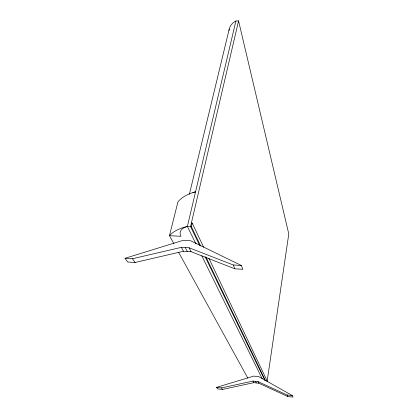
<?xml version="1.0" encoding="UTF-8"?>
<svg xmlns="http://www.w3.org/2000/svg" width="418" height="418" viewBox="0 0 418 418"><rect width="100%" height="100%" fill="white"/><g stroke="black" fill="none" stroke-linecap="round" stroke-linejoin="round"><path stroke-width="0.63" d="M267.086 381.613L288.786 233.949L238.568 20.9L235.909 20.978A19.019 14.264 15.1 0 0 229.017 30.457M238.568 20.9L190.556 226.593L199.647 245.413M200.692 246.04L191.35 226.634L192.181 223.066L191.387 223.024M192.829 192.912A22.379 11.505 12.7 0 1 195.561 191.773A58.98 29.297 11.2 0 0 177.906 201.946L169.478 235.695L180.942 236.295A23.063 10.753 12.4 0 1 187.374 226.441L235.909 20.978M189.375 194.302L229.205 29.176M125.055 258.277L183.063 240.366L190.686 240.778L241.338 265.477L242.848 269.317L234.848 268.811L191.083 251.683L183.497 251.244L135.082 262.494L127.715 262.029L125.055 258.277L132.496 258.737L181.407 247.346L189.072 247.78L233.26 264.975L241.338 265.477M216.55 387.355L253.763 376.106L258.758 376.623L292.344 395.574L292.945 397.1L287.793 396.541L258.81 383.191L253.831 382.669L222.533 389.43L217.642 388.897L216.55 387.355L221.472 387.888L252.979 381.08L257.995 381.603L287.156 395.01L292.344 395.574M173.878 243.699L169.478 235.695A60.714 27.322 11.1 0 1 187.374 226.441L191.35 226.634M132.496 258.737L135.082 262.494M221.472 387.888L222.533 389.43M178.596 252.268L247.764 378.003M181.407 247.346L183.497 251.244M252.979 381.08L253.831 382.669M185.237 247.56L187.285 251.464M255.482 381.341L256.318 382.93M189.072 247.78L191.083 251.683M257.995 381.603L258.81 383.191M187.374 226.441L196.005 244.013M201.758 255.727L262.17 378.718M205.045 256.584L265.007 380.667M206.069 257.216L265.498 380.72M192.181 223.066L203.629 247.174M208.932 258.345L267.551 381.822M233.26 264.975L234.848 268.811M287.156 395.01L287.793 396.541"/></g></svg>
